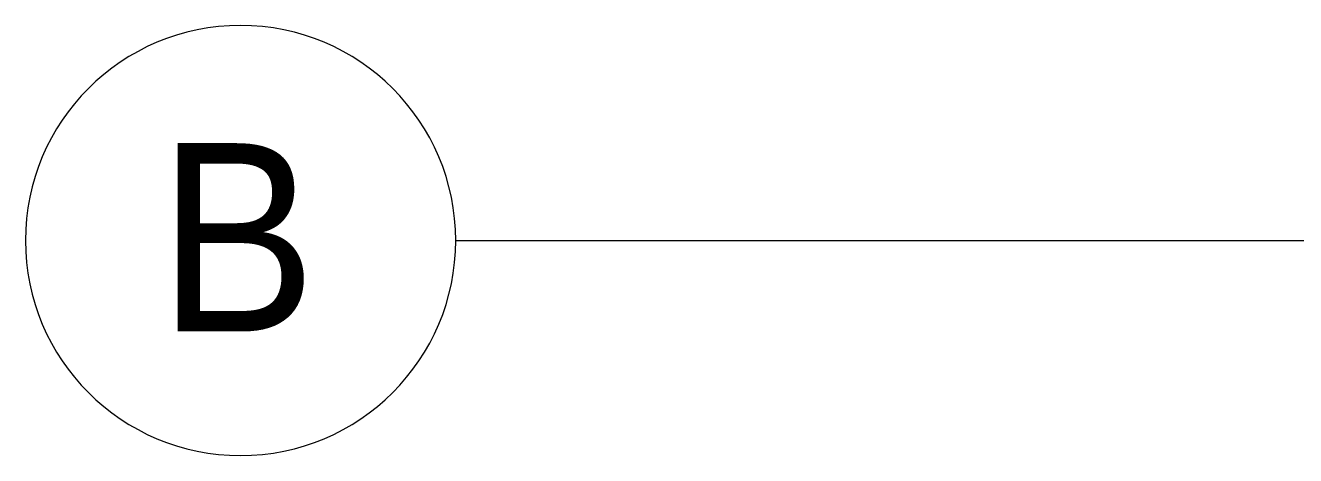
# Model space of a CAD drawing. Header units: millimetres. Extents: x 91786 to 132940, y -1987 to 10096.
# Drawn here: x 91786 to 94147, y 7400 to 8200 of the extents above; entities that cross this region are included whole.
import ezdxf

# ---------------------------------------------------------------- set-up
doc = ezdxf.new("R2010")
doc.units = ezdxf.units.MM
doc.layers.add('Оси', color=7, linetype='Continuous', lineweight=9)
doc.layers.add('Оси-1', color=7, linetype='Continuous', lineweight=20)
doc.styles.add('Arial', font='arial.ttf', dxfattribs={"width": 0.9, "height": 350})

# ---------------------------------------------------------------- blocks, each defined once
blk = doc.blocks.new('Ось сетки - D8-29747960-План разверток пом_ 1_66_ Этаж 1')
at = {"layer": 'Оси-1'}
for start, end in [(360, 180), (180, 360)]:
    blk.add_arc((0, 0), 4, start, end, dxfattribs=at)

msp = doc.modelspace()

# ---------------------------------------------------------------- linework, layer by layer
at = {"layer": 'Оси'}
msp.add_line((92586.1, 7800), (95086.1, 7800), dxfattribs=at)

# ---------------------------------------------------------------- block references
at = {"layer": 'Оси-1', "xscale": 99.99999999999993, "yscale": 99.99999999999993, "zscale": 99.99999999999993, "rotation": 269.9999999999994}
msp.add_blockref('Ось сетки - D8-29747960-План разверток пом_ 1_66_ Этаж 1', (92186.1, 7800), dxfattribs=at)

# ---------------------------------------------------------------- texts
at = {"layer": 'Оси', "insert": (92033.3, 7981), "char_height": 350, "width": 360.759, "attachment_point": 1, "style": 'Arial'}
msp.add_mtext('\\fArial|b0|i0|c204|p34|;\\W.9;В', dxfattribs=at)

doc.saveas('drawing.dxf')
